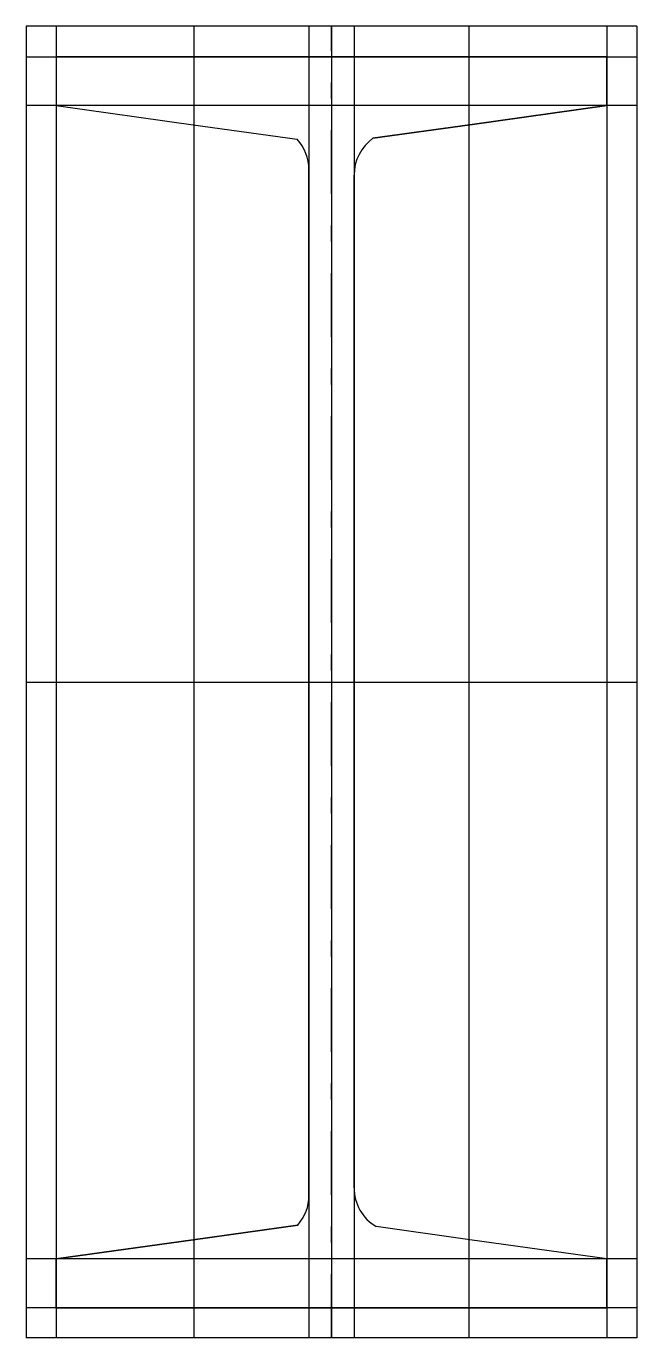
# Model space of a CAD drawing. Extents: x -61 to 61, y -90 to 172.
import ezdxf

# ---------------------------------------------------------------- set-up
doc = ezdxf.new("R2010")
doc.units = 0
doc.linetypes.add('CENTER', pattern=[28.575, 12.7, -6.35, 3.175, -6.35])
doc.layers.get('0').update_dxf_attribs({"linetype": 'CONTINUOUS'})

msp = doc.modelspace()

# ---------------------------------------------------------------- linework, layer by layer
at = {"linetype": 'CONTINUOUS'}
for p, q in [((-61, 171.77), (-61, -90.32)), ((61, 171.77), (-61, 171.77)), ((-55, 171.77), (-55, -90.32)), ((-27.5, 171.77), (-27.5, -90.32)), ((-4.5, 171.77), (-4.5, -90.32)), ((0, 171.77), (0, -90.32)), ((4.5, 171.77), (4.5, -90.32)), ((27.5, -90.32), (27.5, 171.77)), ((55, 171.77), (55, -90.32)), ((61, 171.77), (61, -90.32)), ((-61, 165.68), (61, 165.68)), ((55, 165.68), (-55, 165.68)), ((-55, 165.68), (-55, 155.91)), ((55, 165.68), (-55, 165.68)), ((-55, 165.68), (-55, 155.91)), ((55, 155.91), (55, 165.68)), ((55, 165.68), (55, 155.91)), ((61, 155.93), (-61, 155.93)), ((-55, 155.91), (-27.63, 152.08)), ((-55, 155.91), (-27.63, 152.08)), ((27.63, 152.08), (55, 155.91)), ((55, 155.91), (27.63, 152.08)), ((-27.63, 152.08), (-6.83, 149.17)), ((-27.63, 152.08), (-6.83, 149.17)), ((8.29, 149.37), (27.63, 152.08)), ((27.63, 152.08), (8.29, 149.37)), ((-4.5, 143.13), (-4.5, -61.85)), ((-4.5, -61.85), (-4.5, 143.13)), ((4.5, -60.35), (4.5, 142.03)), ((4.5, -60.35), (4.5, 142.03)), ((-61, 40.68), (61, 40.68)), ((-6.74, -67.79), (-27.63, -70.72)), ((-27.63, -70.72), (-6.74, -67.79)), ((27.63, -70.72), (8.93, -68.1)), ((27.63, -70.72), (8.93, -68.1)), ((-27.63, -70.72), (-55, -74.55)), ((-55, -74.55), (-27.63, -70.72)), ((55, -74.55), (27.63, -70.72)), ((55, -74.55), (27.63, -70.72)), ((61, -74.57), (-61, -74.57)), ((-55, -74.55), (-55, -84.32)), ((-55, -84.32), (-55, -74.55)), ((55, -84.32), (55, -74.55)), ((55, -84.32), (55, -74.55)), ((61, -84.32), (-61, -84.32)), ((-55, -84.32), (55, -84.32)), ((55, -84.32), (-55, -84.32)), ((61, -90.32), (-61, -90.32))]:
    msp.add_line(p, q, dxfattribs=at)
at = {"linetype": 'CENTER'}
for p, q in [((0, -90.32), (0, 171.77)), ((-61, 40.66), (61, 40.66))]:
    msp.add_line(p, q, dxfattribs=at)
at = {"linetype": 'CONTINUOUS'}
for centre, start, end in [((-13.5, 143.13), 0.0155, 42.1739), ((-13.5, 143.13), 0.0155, 42.1739), ((13.5, 142.03), 125.3724, 180.0085), ((13.5, 142.03), 125.3724, 180.0085), ((-13.5, -61.85), 318.6867, 359.9899), ((-13.5, -61.85), 318.6867, 359.9899), ((13.5, -60.35), 180.0216, 239.4841), ((13.5, -60.35), 180.0216, 239.4841)]:
    msp.add_arc(centre, 9, start, end, dxfattribs=at)

doc.saveas('drawing.dxf')
